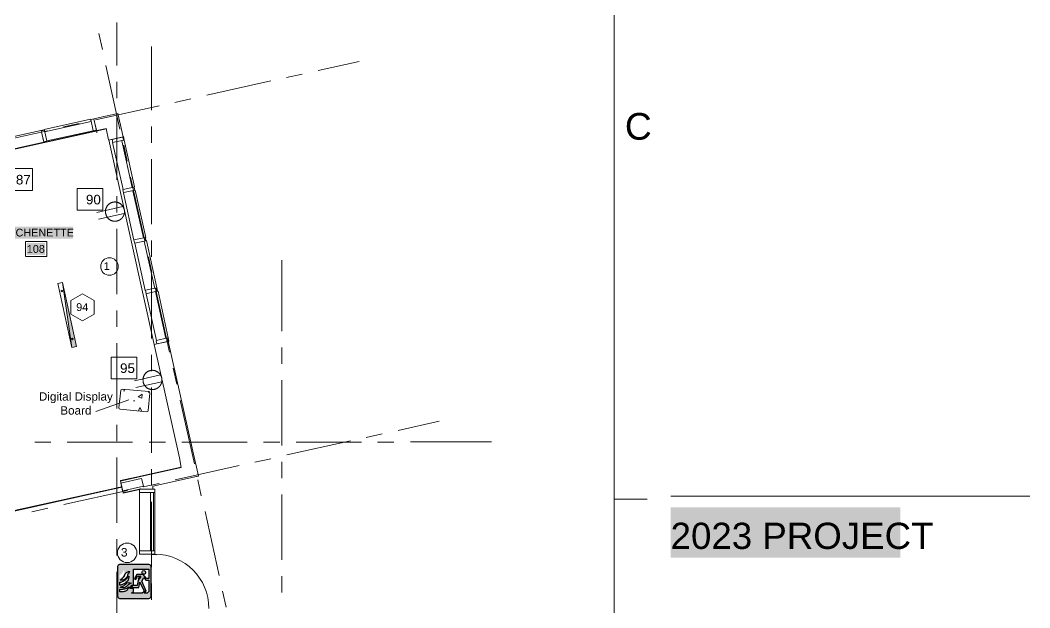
# Model space of a CAD drawing. Header units: inches. Extents: x 0.9 to 36.3, y 0.7 to 23.3.
# Drawn here: x 27.82 to 35.55, y 11.17 to 15.67 of the extents above; entities that cross this region are included whole.
import ezdxf

# ---------------------------------------------------------------- set-up
doc = ezdxf.new("R2010")
doc.units = ezdxf.units.IN
doc.linetypes.add('CENTER', pattern=[50.8, 31.75, -6.35, 6.35, -6.35])
for name, color, linetype, lineweight, true_color in [('Blocks', 7, 'Continuous', 5, 0x9a9c7f), ('Boarder for name', 7, 'Continuous', 5, 0x777777), ('Doors', 7, 'Continuous', 5, 0xf2db9c), ('Lights', 7, 'Continuous', 15, 0xff0a0a), ('Numbering Baseboard Heater', 7, 'Continuous', 0, 0x581317), ('Numbering Lights', 1, 'Continuous', 15, 0xff0000), ('PDF_Geometry', 7, 'Continuous', 9, 0x777777)]:
    doc.layers.add(name, color=color, linetype=linetype, lineweight=lineweight, true_color=true_color)
for name, color, linetype, lineweight in [('Numbering receptecles', 170, 'Continuous', 15), ('Numbering Signages', 82, 'Continuous', 0), ('Receptacles', 170, 'Continuous', 15)]:
    doc.layers.add(name, color=color, linetype=linetype, lineweight=lineweight)
doc.layers.add('PDF_Solid Fills', color=7, linetype='Continuous', true_color=0xffffff)
doc.layers.add('PDF_Text', color=7, linetype='Continuous')
doc.layers.add('Signages', color=82, linetype='Continuous')
doc.styles.add('PDF Arial', font='arial.ttf')
doc.styles.add('PDF GillSansMT', font='arial.ttf')
doc.styles.add('PDF GillSansMTCondensed', font='arial.ttf')
doc.styles.get("Standard").update_dxf_attribs({"font": 'arial.ttf'})

msp = doc.modelspace()

# ---------------------------------------------------------------- hatches: boundary and pattern name
at = {"layer": 'Blocks', "linetype": 'CENTER', "ltscale": 0.01, "transparency": 33554559}
h = msp.add_hatch(dxfattribs=at)
h.set_pattern_fill('AR-CONC', color=256, scale=0.002, angle=15)
h.paths.add_polyline_path([(28.5993, 12.845), (28.5914, 12.8424), (28.5877, 12.8365), (28.5739, 12.7026), (28.5766, 12.6947), (28.5845, 12.6921), (28.7865, 12.6718), (28.7944, 12.6745), (28.7985, 12.6819), (28.8119, 12.8143), (28.8092, 12.8222), (28.8018, 12.8264)])
at = {"layer": 'Lights', "linetype": 'ByBlock', "ltscale": 0.001, "transparency": 33554559}
h = msp.add_hatch(color=256, dxfattribs=at)
h.paths.add_polyline_path([(28.1414, 13.6606), (28.2137, 13.1645), (28.2493, 13.1724)])
h.paths.add_polyline_path([(28.224, 13.2295, -1), (28.212, 13.2295, -1)], flags=16)
at = {"layer": 'Signages', "linetype": 'ByBlock', "ltscale": 0.001, "transparency": 33554559}
h = msp.add_hatch(color=256, dxfattribs=at)
h.paths.add_polyline_path([(28.8215, 11.4868, 0.273363), (28.8041, 11.5042), (28.5794, 11.5042, 0.273363), (28.5621, 11.4868), (28.5621, 11.2609, 0.273363), (28.5794, 11.2435), (28.8041, 11.2435, 0.273363), (28.8215, 11.2609)])
h.paths.add_polyline_path([(28.7648, 11.4044), (28.781, 11.3839), (28.8036, 11.3839), (28.8036, 11.2973), (28.7893, 11.2827), (28.766, 11.2827), (28.7782, 11.2951), (28.7636, 11.2951), (28.7514, 11.2827), (28.6707, 11.2827), (28.685, 11.2973), (28.685, 11.3206), (28.6583, 11.3206), (28.6741, 11.3455), (28.685, 11.3455), (28.685, 11.4674), (28.8036, 11.4674), (28.8036, 11.3962), (28.7858, 11.3962), (28.7608, 11.4256), (28.71, 11.4256), (28.6923, 11.395), (28.7023, 11.3887), (28.7153, 11.4139), (28.74, 11.4139), (28.7215, 11.381), (28.7143, 11.3419), (28.6777, 11.3419), (28.6679, 11.3271), (28.7268, 11.3271), (28.7353, 11.369), (28.7661, 11.3), (28.7832, 11.3), (28.7482, 11.3757)], flags=16)
h.paths.add_polyline_path([(28.7496, 11.4426, -1), (28.778, 11.4426, -1)], flags=0)
h.paths.add_polyline_path([(28.6695, 11.3608), (28.6597, 11.3569), (28.6504, 11.3506), (28.6427, 11.344), (28.6332, 11.3358), (28.6234, 11.3289), (28.6146, 11.3248), (28.5973, 11.3241), (28.5845, 11.3286), (28.5926, 11.3317), (28.5997, 11.3343), (28.6044, 11.3362), (28.6108, 11.3401), (28.6164, 11.3451), (28.6231, 11.3511), (28.6295, 11.3558), (28.6369, 11.3616), (28.6465, 11.3645), (28.6599, 11.3637)], flags=16)
h.paths.add_polyline_path([(28.6507, 11.4055), (28.6483, 11.396), (28.6458, 11.3862), (28.6408, 11.3789), (28.636, 11.374), (28.6262, 11.3641), (28.6214, 11.3592), (28.6165, 11.3567), (28.6115, 11.3542), (28.6016, 11.3493), (28.5943, 11.3468), (28.5869, 11.3443), (28.5802, 11.3443), (28.5802, 11.3666), (28.5894, 11.369), (28.5967, 11.3715), (28.6018, 11.3739), (28.6066, 11.3761), (28.6115, 11.3788), (28.6163, 11.3814), (28.6188, 11.3836), (28.6239, 11.3861), (28.6286, 11.391), (28.6335, 11.396), (28.6385, 11.401), (28.6434, 11.4059), (28.6483, 11.4108), (28.6506, 11.4134)], flags=16)
h.paths.add_polyline_path([(28.6581, 11.4503), (28.6532, 11.4432), (28.6483, 11.438), (28.6458, 11.4331), (28.6433, 11.4282), (28.6409, 11.4207), (28.6385, 11.4158), (28.6361, 11.4109), (28.6336, 11.406), (28.6286, 11.401), (28.6237, 11.3961), (28.6188, 11.3912), (28.609, 11.3862), (28.6016, 11.3837), (28.5846, 11.3836), (28.5897, 11.3886), (28.5945, 11.391), (28.5993, 11.3959), (28.6067, 11.4033), (28.6114, 11.4084), (28.6162, 11.4158), (28.6186, 11.4234), (28.6209, 11.4304), (28.6262, 11.4377), (28.6314, 11.4426), (28.6367, 11.4453), (28.6411, 11.4475), (28.6485, 11.4498)], flags=16)
h.paths.add_polyline_path([(28.6499, 11.3321), (28.6481, 11.3238), (28.6433, 11.3147), (28.6384, 11.3099), (28.6334, 11.305), (28.6288, 11.3025), (28.6238, 11.2999), (28.6188, 11.2975), (28.6136, 11.2952), (28.6062, 11.294), (28.5989, 11.2926), (28.5802, 11.2926), (28.5802, 11.3131), (28.5833, 11.314), (28.5949, 11.3125), (28.6064, 11.3144), (28.6189, 11.3168), (28.6266, 11.319), (28.6341, 11.321), (28.6399, 11.3246), (28.6435, 11.327)], flags=16)
h.paths.add_polyline_path([(28.6138, 11.4332), (28.609, 11.4233), (28.6065, 11.4182), (28.6017, 11.4136), (28.5967, 11.4085), (28.5919, 11.4037), (28.587, 11.4009), (28.5802, 11.4001), (28.5802, 11.423), (28.587, 11.4257), (28.5924, 11.4301), (28.5968, 11.4354), (28.6016, 11.4428), (28.6042, 11.4478), (28.6091, 11.4575), (28.6092, 11.4624), (28.6135, 11.4571), (28.6154, 11.4448)], flags=16)

# ---------------------------------------------------------------- linework, layer by layer
at = {"layer": 'Blocks', "linetype": 'ByBlock'}
msp.add_line((28.6491, 12.7622), (28.398, 12.6738), dxfattribs=at)
msp.add_lwpolyline([(28.8119, 12.8143), (28.8092, 12.8222), (28.8018, 12.8264), (28.5993, 12.845), (28.5914, 12.8424), (28.5877, 12.8365), (28.5739, 12.7026), (28.5766, 12.6947), (28.5845, 12.6921), (28.7865, 12.6718), (28.7944, 12.6745), (28.7985, 12.6819)], close=True, dxfattribs=at)
at = {"layer": 'Boarder for name', "linetype": 'ByBlock'}
for points in [[(27.8588, 13.9748), (28.0222, 13.9748), (28.0222, 13.8614), (27.8588, 13.8614)], [(27.8598, 13.8619), (27.8598, 13.9752)]]:
    msp.add_lwpolyline(points, dxfattribs=at)
at = {"layer": 'Doors', "linetype": 'ByBlock'}
for p, q in [((28.7304, 11.6085), (28.8479, 11.6088)), ((28.7312, 11.5822), (28.7312, 11.6077)), ((28.8479, 11.6088), (28.8479, 11.5822)), ((28.8479, 11.5822), (28.7312, 11.5822))]:
    msp.add_line(p, q, dxfattribs=at)
msp.add_arc((28.8479, 11.1671), 0.415, 0, 90, dxfattribs=at)
at = {"layer": 'Lights', "linetype": 'ByBlock', "ltscale": 0.001}
msp.add_line((28.2137, 13.1645), (28.1414, 13.6606), dxfattribs=at)
at = {"layer": 'Lights', "linetype": 'ByBlock'}
msp.add_lwpolyline([(28.2137, 13.1645), (28.1058, 13.6527), (28.1414, 13.6606), (28.2493, 13.1724)], close=True, dxfattribs=at)
for centre in [(28.137, 13.5956), (28.218, 13.2295)]:
    msp.add_circle(centre, 0.006, dxfattribs=at)
at = {"layer": 'Numbering Baseboard Heater', "linetype": 'ByBlock', "ltscale": 0.001}
msp.add_circle((28.5016, 13.7833), 0.0671, dxfattribs=at)
at = {"layer": 'Numbering Lights', "linetype": 'ByBlock', "ltscale": 0.001}
msp.add_lwpolyline([(28.2949, 13.5741), (28.2054, 13.5225), (28.2054, 13.4192), (28.2949, 13.3676), (28.3843, 13.4192), (28.3843, 13.5225)], close=True, dxfattribs=at)
at = {"layer": 'Numbering receptecles', "linetype": 'ByBlock', "ltscale": 0.001}
for points in [[(27.7178, 14.5335), (27.9138, 14.5335), (27.9138, 14.3662), (27.7178, 14.3662)], [(28.254, 14.381), (28.45, 14.381), (28.45, 14.2138), (28.254, 14.2138)], [(28.5148, 13.091), (28.7108, 13.091), (28.7108, 12.9237), (28.5148, 12.9237)]]:
    msp.add_lwpolyline(points, close=True, dxfattribs=at)
at = {"layer": 'Numbering Signages', "linetype": 'ByBlock', "ltscale": 0.001}
msp.add_circle((28.6374, 11.5925, 6.8122), 0.0746, dxfattribs=at)
at = {"layer": 'PDF_Geometry', "linetype": 'ByBlock'}
for points in [[(32.3645, 1.0083), (1.135, 1.0083), (32.3645, 1.0083), (32.3645, 22.9929), (1.135, 22.9929), (32.3645, 22.9929)], [(28.3781, 14.8224), (28.0231, 14.7441)], [(28.526, 14.7322), (28.6061, 14.3739)], [(28.6089, 14.3478), (28.689, 13.9862)], [(28.6954, 13.961), (28.7753, 13.601)], [(28.7816, 13.575), (28.8617, 13.2167)], [(28.5842, 12.143), (28.7408, 12.178)], [(28.7408, 12.178), (28.7392, 12.178)], [(27.6191, 11.8819), (28.5957, 12.0986)], [(27.6206, 11.8786), (28.5957, 12.0953)], [(28.5957, 12.0986), (28.5957, 12.0953)], [(28.6054, 12.0502), (28.7304, 12.0785)], [(28.7304, 12.0535), (28.7304, 11.6085)]]:
    msp.add_lwpolyline(points, close=True, dxfattribs=at)
for points in [[(28.5577, 15.3213), (28.5577, 15.6497)], [(28.4472, 15.4436), (28.4204, 15.5669)], [(28.8237, 14.9802), (28.8237, 15.4685)], [(28.5819, 14.8351), (28.4735, 15.3218)], [(30.0994, 15.2847), (30.4127, 15.353)], [(29.8557, 15.2296), (29.9775, 15.2562)], [(28.5577, 15.0713), (28.5577, 15.1963)], [(29.2473, 15.0953), (29.7356, 15.2037)], [(28.3941, 14.9054), (28.8824, 15.0137)], [(29.0025, 15.0396), (29.1242, 15.0679)], [(28.4575, 14.9305), (28.3842, 14.9138)], [(28.458, 14.9307), (28.5681, 14.9557)], [(28.566, 14.9547), (28.6061, 14.7763), (28.4944, 14.7514)], [(28.5577, 14.4463), (28.5577, 14.9463)], [(26.2064, 14.3358), (28.4782, 14.8408), (28.4782, 14.8392), (26.2064, 14.3341), (28.4782, 14.8392)], [(28.4782, 14.8375), (26.2082, 14.3341)], [(28.3573, 14.912), (28.0023, 14.832)], [(28.0041, 14.8145), (28.3608, 14.8929), (28.3557, 14.9112)], [(28.1494, 14.8513), (28.271, 14.878)], [(28.3598, 14.9074), (28.3781, 14.8224)], [(28.3599, 14.9092), (28.385, 14.9142), (28.385, 14.9125)], [(28.385, 14.9125), (28.3599, 14.9075)], [(28.3756, 14.8211), (28.4022, 14.8278), (28.3822, 14.9111)], [(28.4022, 14.8228), (28.3822, 14.9128)], [(28.4782, 14.8408), (28.4049, 14.8241)], [(28.4955, 14.7519), (28.4772, 14.8403)], [(28.8237, 14.7302), (28.8237, 14.8552)], [(26.0907, 14.4037), (27.9774, 14.8237)], [(26.2064, 14.3357), (27.9981, 14.7341), (27.9782, 14.8241)], [(27.5391, 14.7145), (28.0257, 14.8228)], [(27.9774, 14.8211), (27.9756, 14.8228)], [(27.9765, 14.8233), (28.0015, 14.8283)], [(27.9797, 14.8224), (27.9981, 14.7391)], [(28.005, 14.8275), (27.9799, 14.8225)], [(28.4022, 14.8278), (28.4022, 14.8228), (27.9956, 14.7328)], [(27.9973, 14.7386), (28.0223, 14.7436), (28.0039, 14.827)], [(28.0017, 14.8317), (28.005, 14.815)], [(28.404, 14.8212), (28.4057, 14.8062)], [(28.6026, 14.7746), (28.5192, 14.7563)], [(28.5246, 14.7314), (28.6095, 14.7497), (28.6028, 14.7747)], [(28.6027, 14.7747), (28.6061, 14.7763)], [(28.608, 14.7773), (28.613, 14.7507)], [(27.9981, 14.7341), (27.9981, 14.7391)], [(28.4947, 14.7515), (28.5197, 14.7565)], [(28.8444, 13.1872), (28.496, 14.7522)], [(28.5215, 14.7575), (28.5266, 14.7325)], [(28.5951, 14.7459), (28.6751, 14.3876)], [(28.6164, 14.7524), (28.5982, 14.7474)], [(28.6371, 14.5902), (28.6104, 14.7119)], [(28.6757, 14.3879), (28.6924, 14.3929), (28.6141, 14.7512)], [(28.8237, 14.1068), (28.8237, 14.6052)], [(28.7719, 13.9801), (28.6635, 14.4684)], [(28.689, 14.392), (28.6057, 14.3736)], [(28.6108, 14.3488), (28.6959, 14.3671), (28.6892, 14.3921)], [(28.6909, 14.3913), (28.6959, 14.3663)], [(28.5577, 14.1963), (28.5577, 14.3213)], [(28.6046, 14.3731), (28.6095, 14.3481)], [(28.6993, 14.368), (28.681, 14.363)], [(28.6816, 14.3632), (28.7615, 14.0033)], [(28.7604, 14.0027), (28.7788, 14.0061), (28.6988, 14.3677)], [(28.5577, 13.573), (28.5577, 14.0714)], [(28.7753, 14.0052), (28.6904, 13.9868)], [(28.6954, 13.9611), (28.7788, 13.9794), (28.7738, 14.0044)], [(28.7755, 14.0061), (28.7822, 13.9811)], [(28.6892, 13.9863), (28.6959, 13.9613)], [(28.7679, 13.9781), (28.8479, 13.6164)], [(28.7857, 13.982), (28.7691, 13.9787)], [(28.8485, 13.6167), (28.8651, 13.6201), (28.7851, 13.9817)], [(28.8237, 13.8568), (28.8237, 13.9818)], [(28.8271, 13.7369), (28.8004, 13.8586)], [(29.822, 13.2877), (29.822, 13.8327)], [(28.8237, 13.2318), (28.8237, 13.7318)], [(28.7773, 13.6019), (28.7822, 13.5753)], [(28.8617, 13.6208), (28.7783, 13.6025)], [(28.7801, 13.5743), (28.8651, 13.5943), (28.8584, 13.6193)], [(28.9619, 13.1268), (28.8535, 13.6151)], [(28.8636, 13.6201), (28.8686, 13.5951)], [(28.872, 13.5952), (28.8536, 13.5918)], [(28.8542, 13.5921), (28.9342, 13.2337)], [(28.9348, 13.234), (28.9515, 13.2374), (28.8732, 13.5957)], [(28.5577, 13.323), (28.5577, 13.448)], [(28.8602, 13.216), (28.8651, 13.191)], [(28.9446, 13.2365), (28.8613, 13.2165)], [(28.8664, 13.1916), (28.9515, 13.2099), (28.9447, 13.2366)], [(28.95, 13.2374), (28.955, 13.2124), (28.9534, 13.2107)], [(28.5577, 12.698), (28.5577, 13.198)], [(28.8651, 13.191), (28.8418, 13.186)], [(28.8446, 13.1872), (29.0379, 12.3205)], [(28.845, 13.1874), (28.955, 13.2124)], [(29.1622, 12.2695), (28.9522, 13.2112)], [(29.822, 13.0378), (29.822, 13.1627)], [(28.8237, 12.9818), (28.8237, 13.1068)], [(29.0171, 12.8835), (28.9888, 13.0052)], [(29.822, 12.4144), (29.822, 12.9128)], [(28.8237, 12.3568), (28.8237, 12.8568)], [(29.1519, 12.2734), (29.0435, 12.7618)], [(30.7109, 12.5297), (31.0241, 12.5996)], [(28.5577, 12.4481), (28.5577, 12.5731)], [(29.8587, 12.3418), (30.3471, 12.4502)], [(30.4673, 12.4762), (30.5889, 12.5029)], [(27.9299, 12.4393), (28.0533, 12.4393)], [(28.1786, 12.4394), (28.6786, 12.4394)], [(28.8058, 12.4403), (28.9308, 12.4403)], [(29.0559, 12.4404), (29.556, 12.4404)], [(29.6797, 12.4399), (29.8047, 12.4399)], [(29.93, 12.44), (30.43, 12.44)], [(30.5537, 12.4402), (30.6787, 12.4402)], [(30.8048, 12.4406), (31.4249, 12.4406)], [(28.5577, 11.8231), (28.5577, 12.3231)], [(28.7417, 12.1767), (29.0517, 12.245), (29.0367, 12.32)], [(29.614, 12.2862), (29.7356, 12.3129)], [(29.822, 12.1645), (29.822, 12.2894)], [(29.0517, 12.2483), (28.7399, 12.1783)], [(29.0517, 12.2467), (28.7417, 12.1783), (29.0517, 12.2467), (29.0517, 12.245), (28.7417, 12.1767)], [(28.8237, 12.1068), (28.8237, 12.2318)], [(29.0055, 12.1519), (29.4938, 12.2602)], [(29.1629, 12.2698), (29.1829, 12.1798), (29.1697, 12.1765)], [(28.5842, 12.1413), (28.7408, 12.1763)], [(28.7408, 12.1763), (28.5842, 12.1413)], [(28.5853, 12.1418), (28.5853, 12.1435), (28.5853, 12.1451)], [(28.5853, 12.1435), (28.5853, 12.1435)], [(28.5853, 12.1435), (28.5853, 12.1435)], [(28.5853, 12.1435), (28.5853, 12.1435)], [(28.5853, 12.1435), (28.5853, 12.1435)], [(28.5853, 12.1435), (28.5853, 12.1435)], [(28.5858, 12.1453), (28.7408, 12.1787)], [(28.6061, 12.0521), (28.586, 12.1421)], [(28.7442, 12.1613), (28.5876, 12.1263)], [(28.6032, 12.0673), (28.7615, 12.1023), (28.7465, 12.1623)], [(28.7408, 12.178), (28.7408, 12.178)], [(28.7408, 12.178), (28.7408, 12.178)], [(28.7408, 12.178), (28.7408, 12.178)], [(28.7408, 12.178), (28.7408, 12.178)], [(28.7408, 12.178), (28.7408, 12.178)], [(28.7408, 12.178), (28.7408, 12.178)], [(28.7408, 12.178), (28.7408, 12.178)], [(28.7408, 12.178), (28.7408, 12.178)], [(28.8325, 12.1013), (29.1691, 12.1763)], [(29.2037, 12.0295), (29.177, 12.1511)], [(28.1523, 11.9619), (28.6406, 12.0703)], [(28.4299, 12.059), (28.4281, 12.0623)], [(28.4644, 12.0655), (28.4644, 12.0688)], [(28.499, 12.0736), (28.499, 12.0769)], [(28.5335, 12.081), (28.5318, 12.0844)], [(28.5715, 12.0906), (28.5715, 12.094)], [(28.5893, 12.1271), (28.6026, 12.0671)], [(28.5957, 12.097), (28.5957, 12.097)], [(28.5957, 12.097), (28.5957, 12.097)], [(28.5957, 12.097), (28.5957, 12.097)], [(28.6041, 12.0513), (28.7408, 12.0813), (28.7408, 12.0796)], [(28.6054, 12.0518), (28.7304, 12.0802)], [(28.6054, 12.0485), (28.7304, 12.0768)], [(28.7408, 12.0796), (28.7392, 12.0796), (28.7408, 12.0813), (28.7291, 12.0796)], [(28.7304, 12.0802), (28.7304, 12.0535)], [(28.7312, 12.0538), (28.8479, 12.0538), (28.8479, 12.0805), (28.7312, 12.0805)], [(28.7408, 12.082), (28.7408, 12.0803), (28.7374, 12.0803), (28.7408, 12.0803)], [(28.7408, 12.0803), (28.7408, 12.0803)], [(28.7408, 12.0803), (28.7408, 12.0803)], [(28.7408, 12.0803), (28.7408, 12.0803)], [(28.7408, 12.0803), (28.7408, 12.0803)], [(28.7424, 12.0803), (28.834, 12.0803), (28.834, 12.102)], [(28.7607, 12.0963), (28.8824, 12.1229)], [(28.0706, 11.9779), (28.0706, 11.9812)], [(28.1086, 11.9868), (28.1069, 11.9901)], [(28.1432, 11.9949), (28.1414, 11.9983)], [(28.1777, 12.0031), (28.1777, 12.0047)], [(28.2157, 12.0103), (28.214, 12.0136)], [(28.2502, 12.0184), (28.2485, 12.0218)], [(28.2848, 12.0266), (28.2848, 12.0299)], [(28.3228, 12.0338), (28.3211, 12.0372)], [(28.3573, 12.042), (28.3556, 12.0453)], [(28.3919, 12.0501), (28.3919, 12.0534)], [(28.6061, 12.0488), (28.6061, 12.0504), (28.6061, 12.0521)], [(28.6061, 12.0504), (28.6061, 12.0504)], [(28.6061, 12.0504), (28.6061, 12.0504)], [(28.6061, 12.0504), (28.6061, 12.0504)], [(28.6061, 12.0504), (28.6061, 12.0504)], [(28.6061, 12.0504), (28.6061, 12.0504)], [(28.8168, 11.6077), (28.8168, 11.6277), (28.8168, 12.0527)], [(28.8191, 12.0537), (28.8375, 12.0537), (28.8375, 11.632), (28.8375, 11.6087), (28.8191, 11.6087)], [(28.8237, 11.4835), (28.8237, 11.9818)], [(28.8479, 11.6088), (28.8479, 12.0538), (28.8479, 11.6088), (28.8378, 11.6088)], [(29.822, 11.5395), (29.822, 12.0395)], [(32.3667, 12.0023), (32.6166, 12.0023)], [(32.7976, 12.0248), (35.546, 12.0248)], [(27.8219, 11.9227), (27.8202, 11.9261)], [(27.8599, 11.9323), (27.8599, 11.9357)], [(27.8944, 11.9405), (27.8944, 11.9421)], [(27.9074, 11.9063), (28.0292, 11.9346)], [(27.929, 11.9462), (27.9273, 11.9496)], [(27.9635, 11.9544), (27.9635, 11.9577)], [(28.0015, 11.9633), (27.9998, 11.9666)], [(28.0361, 11.9714), (28.0344, 11.9731)], [(29.3418, 11.4201), (29.2335, 11.9084)], [(28.5577, 11.5731), (28.5577, 11.6981)], [(28.8168, 11.6077), (28.7284, 11.6077)], [(28.7304, 11.6085), (28.7304, 11.5818)], [(28.7312, 11.5822), (28.8479, 11.5822), (28.8479, 11.6088), (28.7312, 11.6088)], [(28.79, 11.5823), (28.8617, 11.5773)], [(28.5577, 10.9498), (28.5577, 11.4481)], [(29.822, 11.2895), (29.822, 11.4145)], [(28.8237, 11.2335), (28.8237, 11.3585)], [(29.3937, 11.1762), (29.367, 11.2978)]]:
    msp.add_lwpolyline(points, dxfattribs=at)
at = {"layer": 'PDF_Solid Fills', "linetype": 'ByBlock', "transparency": 33554559}
for points in [[(27.6526, 14.0892), (28.2225, 14.0892), (27.6526, 13.9958), (28.2225, 13.9958)], [(27.8684, 13.9645), (28.0083, 13.9645), (27.8684, 13.8712), (28.0083, 13.8712)], [(32.7963, 11.9399), (34.5546, 11.9399), (32.7963, 11.5565), (34.5546, 11.5565)]]:
    msp.add_solid(points, dxfattribs=at)
at = {"layer": 'Receptacles', "linetype": 'ByBlock'}
for points in [[(28.4051, 14.1972), (28.6052, 14.2422)], [(28.4169, 14.1446), (28.6153, 14.1893)], [(28.6921, 12.909), (28.8923, 12.954)], [(28.704, 12.8564), (28.9024, 12.9011)]]:
    msp.add_lwpolyline(points, dxfattribs=at)
for points in [[(28.6147, 14.2189), (28.6191, 14.1998), (28.6159, 14.1806), (28.6054, 14.1641), (28.595, 14.1476), (28.579, 14.1364), (28.5599, 14.1322), (28.5194, 14.1231), (28.4823, 14.1466), (28.4732, 14.187), (28.4641, 14.2275), (28.4871, 14.2666), (28.5276, 14.2757), (28.566, 14.2844), (28.6056, 14.2593), (28.6147, 14.2189)], [(28.9018, 12.9307), (28.9062, 12.9116), (28.9029, 12.8924), (28.8925, 12.8759), (28.882, 12.8594), (28.866, 12.8482), (28.8469, 12.844), (28.8065, 12.8349), (28.7694, 12.8584), (28.7603, 12.8988), (28.7512, 12.9393), (28.7742, 12.9784), (28.8146, 12.9875), (28.8531, 12.9962), (28.8927, 12.9711), (28.9018, 12.9307)]]:
    msp.add_rational_spline(points, [1, 0.948448710105, 0.948448710105, 1, 0.948448710105, 0.948448710105, 1, 1, 1, 1, 1, 1, 1, 1, 1, 1], degree=3, knots=[0, 0, 0, 0, 0.79168, 0.79168, 0.79168, 1.583359, 1.583359, 1.583359, 2.583359, 2.583359, 2.583359, 3.583359, 3.583359, 3.583359, 4.583359, 4.583359, 4.583359, 4.583359], dxfattribs=at)
at = {"layer": 'Signages', "linetype": 'ByBlock', "elevation": -2.7249}
for points in [[(28.8215, 11.4868, 0.273363), (28.8041, 11.5042), (28.5794, 11.5042, 0.273363), (28.5621, 11.4868), (28.5621, 11.2609, 0.273363), (28.5794, 11.2435), (28.8041, 11.2435, 0.273363), (28.8215, 11.2609), (28.8215, 11.4868, 0.273363)], [(28.778, 11.4426, -1), (28.7496, 11.4426, -1), (28.778, 11.4426, -1)]]:
    msp.add_lwpolyline(points, format="xyb", close=True, dxfattribs=at)
for points in [[(28.6581, 11.4503), (28.6532, 11.4432), (28.6483, 11.438), (28.6458, 11.4331), (28.6433, 11.4282), (28.6409, 11.4207), (28.6385, 11.4158), (28.6361, 11.4109), (28.6336, 11.406), (28.6286, 11.401), (28.6237, 11.3961), (28.6188, 11.3912), (28.609, 11.3862), (28.6016, 11.3837), (28.5846, 11.3836), (28.5897, 11.3886), (28.5945, 11.391), (28.5993, 11.3959), (28.6067, 11.4033), (28.6114, 11.4084), (28.6162, 11.4158), (28.6186, 11.4234), (28.6209, 11.4304), (28.6262, 11.4377), (28.6314, 11.4426), (28.6367, 11.4453), (28.6411, 11.4475), (28.6485, 11.4498), (28.6581, 11.4503)], [(28.685, 11.4674), (28.8036, 11.4674), (28.8036, 11.3962), (28.7858, 11.3962), (28.7608, 11.4256), (28.71, 11.4256), (28.6923, 11.395), (28.7023, 11.3887), (28.7153, 11.4139), (28.74, 11.4139), (28.7215, 11.381), (28.7143, 11.3419), (28.6777, 11.3419), (28.6679, 11.3271), (28.7268, 11.3271), (28.7353, 11.369), (28.7661, 11.3), (28.7832, 11.3), (28.7482, 11.3757), (28.7648, 11.4044), (28.781, 11.3839), (28.8036, 11.3839), (28.8036, 11.2973), (28.7893, 11.2827), (28.766, 11.2827), (28.7782, 11.2951), (28.7636, 11.2951), (28.7514, 11.2827), (28.6707, 11.2827), (28.685, 11.2973), (28.685, 11.3206), (28.6583, 11.3206), (28.6741, 11.3455), (28.685, 11.3455), (28.685, 11.4674)], [(28.6506, 11.4134), (28.6507, 11.4055), (28.6483, 11.396), (28.6458, 11.3862), (28.6408, 11.3789), (28.636, 11.374), (28.6262, 11.3641), (28.6214, 11.3592), (28.6165, 11.3567), (28.6115, 11.3542), (28.6016, 11.3493), (28.5943, 11.3468), (28.5869, 11.3443), (28.5802, 11.3443), (28.5802, 11.3666), (28.5894, 11.369), (28.5967, 11.3715), (28.6018, 11.3739), (28.6066, 11.3761), (28.6115, 11.3788), (28.6163, 11.3814), (28.6188, 11.3836), (28.6239, 11.3861), (28.6286, 11.391), (28.6335, 11.396), (28.6385, 11.401), (28.6434, 11.4059), (28.6483, 11.4108), (28.6506, 11.4134)], [(28.6465, 11.3645), (28.6599, 11.3637), (28.6695, 11.3608), (28.6597, 11.3569), (28.6504, 11.3506), (28.6427, 11.344), (28.6332, 11.3358), (28.6234, 11.3289), (28.6146, 11.3248), (28.5973, 11.3241), (28.5845, 11.3286), (28.5926, 11.3317), (28.5997, 11.3343), (28.6044, 11.3362), (28.6108, 11.3401), (28.6164, 11.3451), (28.6231, 11.3511), (28.6295, 11.3558), (28.6369, 11.3616), (28.6465, 11.3645)], [(28.7383, 11.4132), (28.739, 11.4083), (28.7384, 11.4036), (28.7365, 11.3996), (28.7355, 11.3976), (28.7336, 11.3958), (28.7316, 11.3937), (28.7297, 11.3918), (28.7277, 11.3907), (28.725, 11.3904), (28.725, 11.3995), (28.7277, 11.4006), (28.7299, 11.4024), (28.7316, 11.4045), (28.7336, 11.4074), (28.7346, 11.4095), (28.7365, 11.4133), (28.7366, 11.4153), (28.7383, 11.4132)], [(28.6499, 11.3321), (28.6481, 11.3238), (28.6433, 11.3147), (28.6384, 11.3099), (28.6334, 11.305), (28.6288, 11.3025), (28.6238, 11.2999), (28.6188, 11.2975), (28.6136, 11.2952), (28.6062, 11.294), (28.5989, 11.2926), (28.5802, 11.2926), (28.5802, 11.3131), (28.5833, 11.314), (28.5949, 11.3125), (28.6064, 11.3144), (28.6189, 11.3168), (28.6266, 11.319), (28.6341, 11.321), (28.6399, 11.3246), (28.6435, 11.327), (28.6499, 11.3321)]]:
    msp.add_lwpolyline(points, close=True, dxfattribs=at)

# ---------------------------------------------------------------- texts
at = {"layer": 'Blocks', "linetype": 'ByBlock', "insert": (27.9344, 12.8209), "char_height": 0.063947, "width": 0.619967, "attachment_point": 1}
msp.add_mtext('\\pxqc;Digital Display \\PBoard', dxfattribs=at)
at = {"layer": 'Numbering Baseboard Heater', "linetype": 'ByBlock', "ltscale": 0.001}
msp.add_text('1', height=0.0589, dxfattribs=at).set_placement((28.458, 13.7574))
at = {"layer": 'Numbering Lights', "linetype": 'ByBlock', "ltscale": 0.001}
msp.add_text('94', height=0.05956, dxfattribs=at).set_placement((28.247, 13.4431))
at = {"layer": 'Numbering receptecles', "linetype": 'ByBlock', "ltscale": 0.001}
for s, p in [('87', (27.7856, 14.4114)), ('90', (28.3218, 14.259)), ('95', (28.5827, 12.9689))]:
    msp.add_text(s, height=0.0733, dxfattribs=at).set_placement(p)
at = {"layer": 'Numbering Signages', "linetype": 'ByBlock', "ltscale": 0.001}
msp.add_text('3', height=0.0655, dxfattribs=at).set_placement((28.589, 11.5637, 6.8122))
at = {"layer": 'PDF_Text', "linetype": 'ByBlock', "attachment_point": 4}
for s, insert, char_height, style in [('C', (32.4467, 14.8547), 0.2043, 'PDF GillSansMTCondensed'), ('KITCHENETTE', (27.6538, 14.0426), 0.059386, 'PDF Arial'), ('108', (27.8688, 13.9176), 0.05939, 'PDF Arial'), ('2023 PROJECT', (32.7967, 11.721), 0.200897, 'PDF GillSansMT')]:
    msp.add_mtext(s, dxfattribs=dict(at, insert=insert, char_height=char_height, style=style))

doc.saveas('drawing.dxf')
